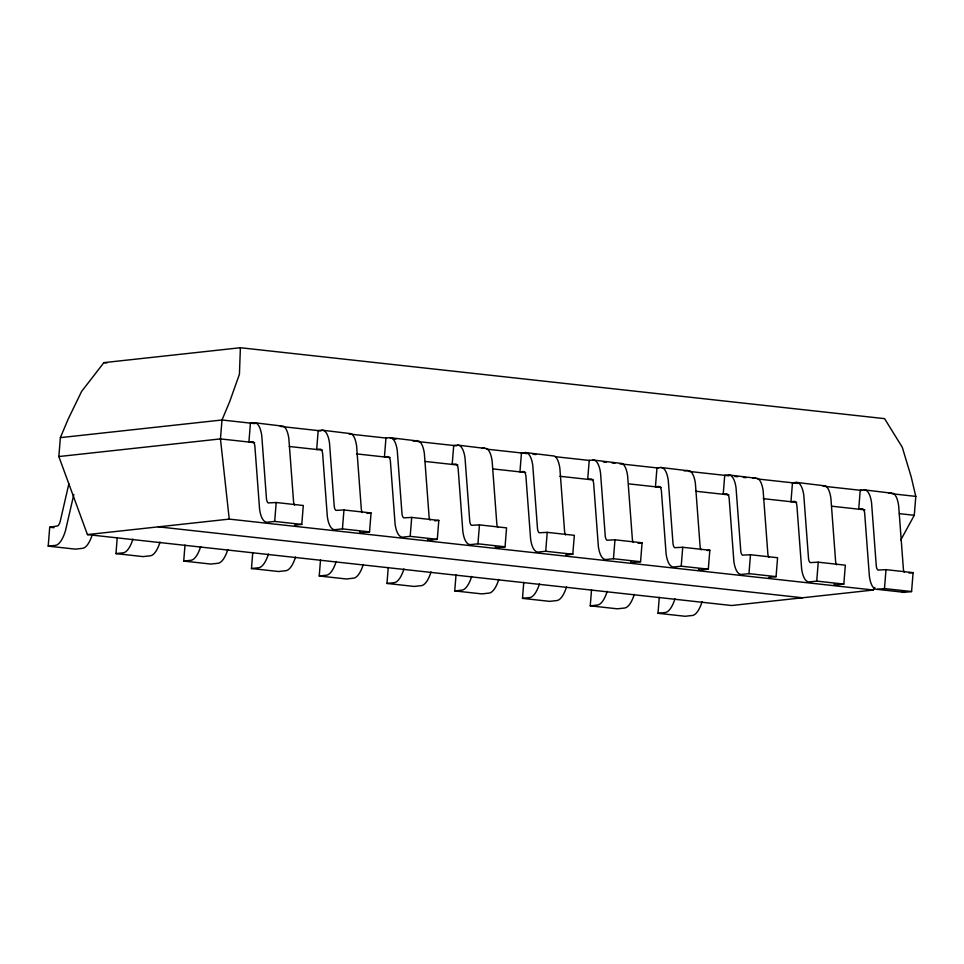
<?xml version="1.0" encoding="UTF-8"?>
<svg xmlns="http://www.w3.org/2000/svg" width="964" height="964" viewBox="0 0 964 964"><rect width="100%" height="100%" fill="white"/><g stroke="black" fill="none" stroke-linecap="round" stroke-linejoin="round"><path stroke-width="1.45" d="M900.653 540.202L914.282 515.294L915.8 496.388L911.173 476.794L902.268 447.248L884.554 418.641L240.398 347.727L239.421 374.261L229.649 401.759L221.985 419.991L220.455 438.909L229.239 519.102L873.396 590.028L874.83 587.401M92.267 534.634A28.173 10.255 -83.7 0 1 82.506 548.347L75.3 549.131L48.2 546.154L49.718 527.236L57.828 525.886A8.989 3.266 -83.7 0 0 60.178 521.512L68.866 483.82M873.396 590.028L731.592 605.513L87.435 534.586L58.84 456.55L60.371 437.644L68.034 419.4L81.566 391.492L103.895 362.633L240.398 347.727M160.024 542.093A28.173 10.255 -83.7 0 1 150.264 555.806L143.058 556.602L115.957 553.613L117.246 537.611M227.781 549.552A28.173 10.255 -83.7 0 1 218.021 563.265L210.815 564.061L183.714 561.072L185.004 545.07M295.538 557.011A28.173 10.255 -83.7 0 1 285.778 570.724L278.572 571.519L251.471 568.531L252.749 552.529M294.538 505.1A8.989 3.266 -83.7 0 1 293.586 501.967L288.863 438.68A28.342 10.315 -83.7 0 0 283.561 426.245L254.279 422.714L250.435 423.124L248.917 442.042L252.291 441.669A9.146 3.326 -83.7 0 1 255.014 448.055L259.581 509.197A28.173 10.255 -83.7 0 0 267.462 522.211L274.68 521.428L276.198 502.509L303.298 505.498L301.78 524.404L294.574 525.199M363.283 564.482A28.173 10.255 -83.7 0 1 353.535 578.183L346.329 578.978L319.229 575.99L320.506 559.988M362.295 512.559A8.989 3.266 -83.7 0 1 361.343 509.426L356.62 446.139A28.342 10.315 -83.7 0 0 351.318 433.704L322.036 430.173L318.192 430.595L316.674 449.501L320.048 449.128A9.146 3.326 -83.7 0 1 322.771 455.514L327.338 516.656A28.173 10.255 -83.7 0 0 335.219 529.67L342.437 528.887L343.955 509.968L371.056 512.956L369.537 531.863L362.319 532.658A28.173 10.255 -83.7 0 1 359.705 531.995M431.041 571.941A28.173 10.255 -83.7 0 1 421.292 585.654L414.086 586.437L386.974 583.449L388.263 567.447M430.052 520.03A8.989 3.266 -83.7 0 1 429.101 516.885L424.377 453.598A28.342 10.315 -83.7 0 0 419.075 441.163L389.793 437.632L385.949 438.054L384.431 456.96L387.805 456.599A9.146 3.326 -83.7 0 1 390.528 462.973L395.095 524.115A28.173 10.255 -83.7 0 0 402.976 537.129L410.182 536.346L411.712 517.427L438.813 520.415L437.294 539.334L430.077 540.117A28.173 10.255 -83.7 0 1 427.462 539.454M498.798 579.4A28.173 10.255 -83.7 0 1 489.049 593.113L481.831 593.896L454.731 590.908L456.02 574.906M497.81 527.489A8.989 3.266 -83.7 0 1 496.858 524.344L492.134 461.057A28.342 10.315 -83.7 0 0 486.832 448.622L457.551 445.091L453.707 445.513L452.188 464.419L455.562 464.058A9.146 3.326 -83.7 0 1 458.286 470.432L462.853 531.574A28.173 10.255 -83.7 0 0 470.733 544.588L477.939 543.804L479.469 524.898L506.57 527.874L505.052 546.793L497.834 547.576A28.173 10.255 -83.7 0 1 495.219 546.913M566.555 586.859A28.173 10.255 -83.7 0 1 556.806 600.572L549.588 601.355L522.488 598.367L523.777 582.364M565.567 534.948A8.989 3.266 -83.7 0 1 564.615 531.815L559.891 468.516A28.342 10.315 -83.7 0 0 554.589 456.08L525.296 452.55L521.464 452.972L519.945 471.878L523.319 471.517A9.146 3.326 -83.7 0 1 526.043 477.891L530.61 539.033A28.173 10.255 -83.7 0 0 538.49 552.047L545.696 551.263L547.227 532.357L574.327 535.333L572.797 554.252L565.591 555.035M634.312 594.318A28.173 10.255 -83.7 0 1 624.552 608.031L617.346 608.814L590.245 605.838L591.534 589.835M633.324 542.407A8.989 3.266 -83.7 0 1 632.372 539.274L627.636 475.975A28.342 10.315 -83.7 0 0 622.346 463.539L593.053 460.009L589.221 460.431L587.691 479.337L591.077 478.975A9.146 3.326 -83.7 0 1 593.8 485.35L598.367 546.492A28.173 10.255 -83.7 0 0 606.248 559.518L613.453 558.722L614.972 539.816L642.084 542.792L640.554 561.711L633.348 562.494A28.173 10.255 -83.7 0 1 630.733 561.831M702.069 601.777A28.173 10.255 -83.7 0 1 692.309 615.49L685.103 616.273L658.002 613.297L659.292 597.294M701.081 549.866A8.989 3.266 -83.7 0 1 700.129 546.733L695.393 483.434A28.342 10.315 -83.7 0 0 690.104 471.01L660.81 467.468L656.978 467.889L655.448 486.796L658.834 486.434A9.146 3.326 -83.7 0 1 661.545 492.821L666.112 553.951A28.173 10.255 -83.7 0 0 674.005 566.977L681.211 566.181L682.729 547.275L709.829 550.251L708.311 569.17L701.105 569.953A28.173 10.255 -83.7 0 1 698.49 569.29M768.826 557.325A8.989 3.266 -83.7 0 1 767.886 554.192L763.151 490.893A28.342 10.315 -83.7 0 0 757.849 478.469L728.567 474.927L724.723 475.348L723.205 494.267L726.591 493.893A9.146 3.326 -83.7 0 1 729.302 500.28L733.869 561.409A28.173 10.255 -83.7 0 0 741.762 574.436L748.968 573.64L750.486 554.734L777.587 557.722L776.068 576.629L768.862 577.412M836.583 564.784A8.989 3.266 -83.7 0 1 835.631 561.651L830.908 498.352A28.342 10.315 -83.7 0 0 825.606 485.928L796.324 482.386L792.48 482.807L790.962 501.726L794.336 501.352A9.146 3.326 -83.7 0 1 797.059 507.739L801.626 568.868A28.173 10.255 -83.7 0 0 809.507 581.894L816.725 581.099L818.243 562.193L845.344 565.181L843.825 584.088L836.619 584.871A28.173 10.255 -83.7 0 1 834.005 584.22M877.264 589.353L884.482 588.57L886 569.652L913.101 572.64L911.583 591.547L904.377 592.342L877.264 589.353A28.173 10.255 -83.7 0 1 869.383 576.327L864.816 515.198A9.146 3.326 -83.7 0 0 862.093 508.811L858.719 509.185L860.237 490.266L864.081 489.845L893.363 493.387A28.342 10.315 -83.7 0 1 898.665 505.811L903.389 569.109A8.989 3.266 -83.7 0 0 904.34 572.242M73.83 494.46L65.552 530.381A28.173 10.255 -83.7 0 1 55.406 545.359L48.2 546.154M60.371 437.644L221.985 419.991L254.882 423.618M58.84 456.55L220.455 438.909L254.629 442.669M413.05 441.03L416.894 440.608M481.94 448.368L484.651 448.079M276.198 502.509L268.173 502.931A8.989 3.266 -83.7 0 1 266.486 498.991L261.762 435.692A28.342 10.315 -83.7 0 0 256.46 423.256L254.279 422.714M87.435 534.586L229.239 519.102M684.079 470.878L687.91 470.456M343.955 509.968L335.918 510.39A8.989 3.266 -83.7 0 1 334.243 506.449L329.519 443.151A28.342 10.315 -83.7 0 0 324.217 430.715L322.036 430.173M367.007 513.402L371.056 512.956M752.956 478.216L755.668 477.915M411.712 517.427L403.675 517.849A8.989 3.266 -83.7 0 1 402 513.908L397.276 450.61A28.342 10.315 -83.7 0 0 391.974 438.186L389.793 437.632M115.957 553.613L123.163 552.83A28.173 10.255 -83.7 0 0 132.924 539.117M434.764 520.861L438.813 520.415M479.469 524.898L471.432 525.308A8.989 3.266 -83.7 0 1 469.757 521.367L465.034 458.069A28.342 10.315 -83.7 0 0 459.732 445.645L457.551 445.091M183.714 561.072L190.92 560.289A28.173 10.255 -83.7 0 0 200.681 546.576M888.471 493.134L891.182 492.833M547.227 532.357L539.189 532.767A8.989 3.266 -83.7 0 1 537.514 528.826L532.779 465.528A28.342 10.315 -83.7 0 0 527.489 453.104L525.296 452.55M251.471 568.531L258.677 567.748A28.173 10.255 -83.7 0 0 268.426 554.035M614.972 539.816L606.946 540.226A8.989 3.266 -83.7 0 1 605.272 536.285L600.536 472.987A28.342 10.315 -83.7 0 0 595.246 460.563L593.053 460.009M319.229 575.99L326.435 575.207A28.173 10.255 -83.7 0 0 336.183 561.494M638.035 543.238L642.084 542.792M682.729 547.275L674.704 547.685A8.989 3.266 -83.7 0 1 673.017 543.744L668.293 480.458A28.342 10.315 -83.7 0 0 662.991 468.022L660.81 467.468M386.974 583.449L394.192 582.666A28.173 10.255 -83.7 0 0 403.94 568.953M707.13 550.552L709.829 550.251M750.486 554.734L742.461 555.144A8.989 3.266 -83.7 0 1 740.774 551.203L736.05 487.917A28.342 10.315 -83.7 0 0 730.748 475.481L728.567 474.927M454.731 590.908L461.949 590.125A28.173 10.255 -83.7 0 0 471.697 576.412M818.243 562.193L810.218 562.602A8.989 3.266 -83.7 0 1 808.531 558.662L803.807 495.376A28.342 10.315 -83.7 0 0 798.505 482.94L796.324 482.386M522.488 598.367L529.694 597.584A28.173 10.255 -83.7 0 0 539.454 583.871M886 569.652L877.975 570.061A8.989 3.266 -83.7 0 1 876.288 566.121L871.564 502.834A28.342 10.315 -83.7 0 0 866.262 490.399L864.081 489.845M590.245 605.838L597.451 605.043A28.173 10.255 -83.7 0 0 607.212 591.33M909.052 573.074L913.101 572.64M658.002 613.297L665.208 612.502A28.173 10.255 -83.7 0 0 674.969 598.789M103.895 362.633L106.884 362.958M280.295 426.413L321.048 430.908M349.076 433.993L386.468 438.102M393.083 438.837L395.939 439.15M417.87 441.56L456.743 445.838M486.651 449.14L527.163 453.598M532.875 454.225L535.996 454.574M555.433 456.707L589.823 460.491M603.283 461.973L606.332 462.31M612.044 462.937L614.887 463.262M619.731 463.792L658.605 468.07M688.513 471.36L728.892 475.806M734.713 476.445L737.568 476.758M743.268 477.397L746.124 477.71M757.294 478.939L798.192 483.434M823.087 486.181L861.973 490.459M891.881 493.749L915.8 496.388M289.248 446.477L322.374 450.128M356.535 453.887L390.131 457.587M425.317 461.467L457.888 465.046M492.604 468.878L525.645 472.505M559.891 476.276L593.402 479.976M628.673 483.856L661.159 487.435M695.96 491.266L728.917 494.894M763.259 498.665L796.674 502.352M832.04 506.245L864.937 509.872M899.328 513.655L914.282 515.294M274.68 521.428L301.78 524.404M342.437 528.887L369.537 531.863M410.182 536.346L437.294 539.334M477.939 543.804L505.052 546.793M545.696 551.263L572.797 554.252M613.453 558.722L640.554 561.711M681.211 566.181L708.311 569.17M748.968 573.64L776.068 576.629M816.725 581.099L843.825 584.088M884.482 588.57L911.583 591.547M158.337 526.838L802.494 597.764M49.718 527.236L53.996 527.706M904.377 592.342A28.173 10.255 -83.7 0 1 901.75 591.679"/></g></svg>
